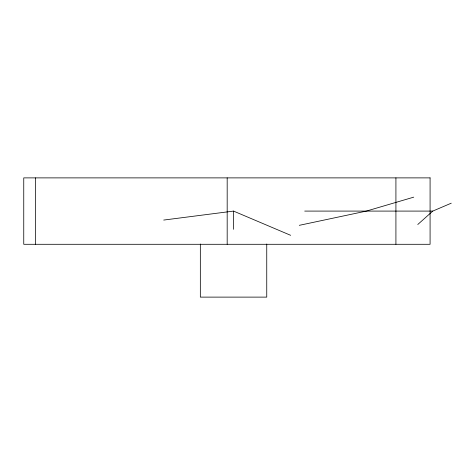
<?xml version="1.0" encoding="UTF-8"?>
<svg xmlns="http://www.w3.org/2000/svg" width="475" height="475" viewBox="0 0 475 475"><rect width="100%" height="100%" fill="white"/><g stroke="black" fill="none" stroke-linecap="round" stroke-linejoin="round"><path stroke-width="0.71" d="M417.768 224.509L432.772 211.09L451.25 203.193M413.731 197.155L366.362 211.09L299.298 225.328M163.715 220.062L233.54 211.09L290.652 235.315M304.713 211.09L432.772 211.09M395.918 177.882L395.918 244.292M266.748 244.031L266.748 297.118L200.337 297.118L200.337 244.031M233.54 211.09L233.54 229.318M227.181 177.882L227.181 244.292M35.631 177.882L35.631 244.292M430.083 177.882L23.75 177.882L23.75 244.292L430.083 244.292L430.083 177.882"/></g></svg>
